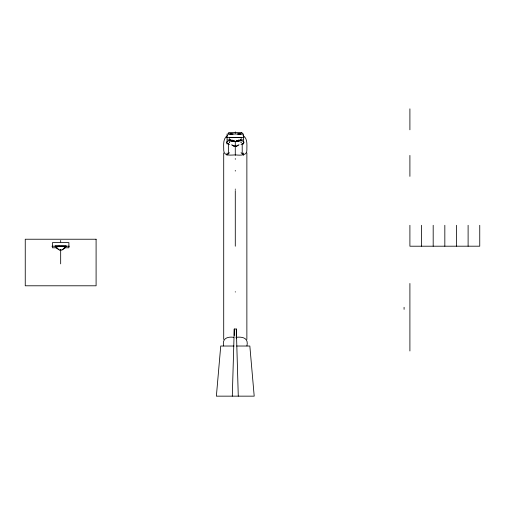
<?xml version="1.0" encoding="UTF-8"?>
<svg xmlns="http://www.w3.org/2000/svg" width="505" height="505" viewBox="0 0 505 505"><rect width="100%" height="100%" fill="white"/><g stroke="black" fill="none" stroke-linecap="round" stroke-linejoin="round"><path stroke-width="0.76" d="M236.327 338.35L236.327 329.007L234.251 329.007L232.3 396.154M246.92 345.912C248.839 337.959 242.362 336.463 236.012 337.365M228.323 134.052L228.538 132.689L229.377 132.424A13.9 13.9 0 0 1 229.781 132.405L240.797 132.405A9.134 9.134 0 0 1 241.504 132.443M229.497 142.056L229.497 142.397A4.393 1.515 43.6 0 1 229.579 142.025M241.371 138.559C238.808 142.776 231.77 142.776 229.201 138.559M65.208 247.696L62.456 249.71M61.717 250.291L65.296 247.235M239.035 144.815L236.706 146.134M236.334 146.475L238.19 145.036M227.54 135.536C222.522 138.679 223.822 145.503 223.734 150.559C224.062 157.371 233.304 154.29 237.457 155.067C241.188 155.319 247.475 155.344 246.882 149.953C246.762 145.074 247.911 138.515 243.031 135.536M230.791 141.135L233.064 140.573M66.243 246.137L65.808 246.137A4.425 1.654 -37 0 0 64.804 246.188L62.361 246.137A4.393 2.872 -9.8 0 0 60.669 246.2A4.393 2.872 9.8 0 0 58.978 246.124M240.86 137.556L239.806 137.625M229.718 137.385L240.86 137.385M55.102 245.973L66.243 245.973M231.17 137.625L233.6 137.549A4.393 2.878 9.9 0 1 235.292 137.606A4.393 2.878 -9.9 0 1 236.984 137.53L239.402 137.625A4.425 1.66 -37 0 1 240.437 137.537L240.885 137.625M58.984 246.137L56.554 246.213A4.425 1.654 37 0 0 55.525 246.124L55.102 246.137M229.706 134.027L232.142 134.021M236.037 141.293L234.56 141.293M229.693 137.625L230.419 137.625M227.622 137.625L226.581 137.631L232.104 137.625M243.227 137.638L244.016 137.631L236.889 137.619M238.436 134.04L241.106 134.033L237.325 134.021M230.57 137.619L238.341 137.619M227.856 139.942L230.204 139.942M240.374 139.942L242.722 139.942M51.939 246.213L69.4 246.213M57.153 247.791L52.457 247.791L52.457 242.615L68.888 242.615L68.888 247.791L64.192 247.791M59.912 249.874L61.433 249.874M233.847 337.365C227.534 336.33 221.903 338.495 223.652 345.912M233.979 346.026L220.736 346.026L216.374 396.154L254.204 396.154L249.842 346.026L236.593 346.026M233.253 134.04L229.832 134.033M241.497 132.449L242.084 132.771L242.248 134.052M237.514 140.573L239.787 141.135M229.718 137.556L230.154 137.549A4.425 1.66 37 0 1 231.151 137.6M58.889 249.71L56.137 247.696M233.556 146.046L231.542 144.815M232.382 145.036L234.238 146.475M56.042 247.235L59.622 250.291M236.327 329.007L238.278 396.154M479.75 225.293L479.75 246.194L409.902 246.213L409.902 225.293M468.11 225.293L468.11 246.194M456.469 225.293L456.469 246.194M444.829 225.293L444.829 246.194M433.183 225.293L433.183 246.194M421.542 225.293L421.542 246.194M409.902 108.846L409.902 129.804M409.902 155.414L409.902 176.365M409.902 283.463L409.902 350.981M404.082 307.311L404.082 309.35M246.869 152.996L246.869 339.429M243.505 139.203L243.505 134.027L227.073 134.027L227.073 139.203M243.505 139.557L243.505 144.114M243.505 153.034L243.505 154.959M242.211 143.433L242.211 154.012M235.286 131.887L235.286 133.333M235.286 141.463L235.286 155.287M235.286 158.57L235.286 159.327M235.286 170.425L235.286 171.075M235.286 189.04L235.286 189.533M235.286 190.562L235.286 246.213M235.286 291.675L235.286 292.073M234.251 329.007L234.251 335.434M228.361 143.433L228.361 154.012M227.073 139.557L227.073 144.114M227.073 153.034L227.073 154.959M223.709 152.996L223.709 339.429M60.669 240.468L60.669 241.92M60.669 249.451L60.669 263.869M226.909 155.111A8.73 4.924 0 0 1 229.573 152.775M241.005 152.775A8.73 4.924 0 0 1 243.662 155.111M238.341 140.043A8.73 2.575 0 0 1 241.005 144.405M229.573 144.405A8.73 2.575 0 0 1 232.237 140.043M240.973 139.38A5.82 1.717 0 0 1 240.74 139.614M229.832 139.614A5.82 1.717 0 0 1 229.598 139.38M236.422 140.668A4.393 3.712 -14 0 1 236.978 140.731L238.979 141.059A5.833 1.717 0 0 0 236.359 140.762M234.15 140.668A4.393 3.712 14 0 0 233.594 140.731L231.593 141.059A5.833 1.717 0 0 1 234.238 140.762M240.999 142.025A4.393 1.515 -43.5 0 1 241.087 142.208M229.491 142.612A5.833 1.717 0 0 1 230.116 141.665M240.904 141.981A5.833 1.717 0 0 1 241.106 142.612M229.535 142.587A4.393 0.423 41.1 0 1 229.485 142.473M234.509 145.939L236.069 145.951L234.509 145.939M96.095 239.231L25.25 239.231L25.25 285.792L96.095 285.792L96.095 239.231"/></g></svg>
